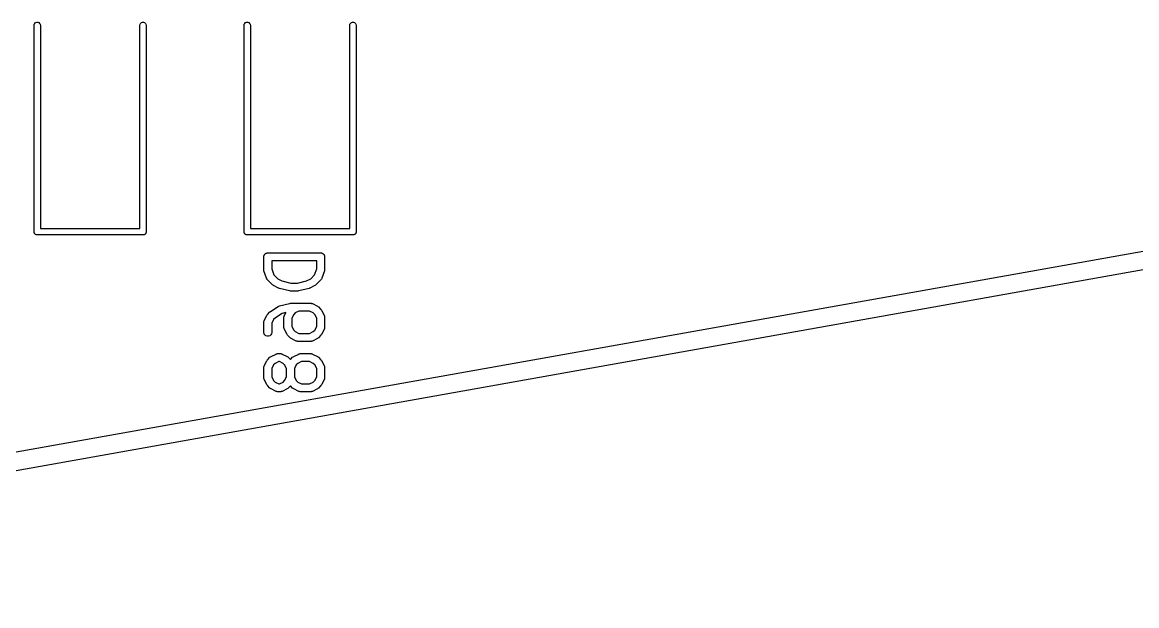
# Model space of a CAD drawing. Extents: x 48 to 353, y -143 to -50.
# Drawn here: x 198.74 to 219.81, y -142.67 to -131.64 of the extents above; entities that cross this region are included whole.
import ezdxf

# ---------------------------------------------------------------- set-up
doc = ezdxf.new("R2010")
doc.units = 0
doc.header["$MEASUREMENT"] = 0
doc.layers.add('BLACK', color=7, linetype='CONTINUOUS')

msp = doc.modelspace()

# ---------------------------------------------------------------- linework, layer by layer
at = {"layer": 'Black'}
for p, q in [((198.969, -131.679), (198.979, -131.661)), ((198.979, -131.661), (198.995, -131.648)), ((198.995, -131.648), (199.015, -131.641)), ((199.015, -131.641), (199.035, -131.641)), ((199.035, -131.641), (199.055, -131.648)), ((199.055, -131.648), (199.071, -131.661)), ((199.071, -131.661), (199.081, -131.679)), ((200.969, -131.679), (200.979, -131.661)), ((200.979, -131.661), (200.995, -131.648)), ((200.995, -131.648), (201.015, -131.641)), ((201.015, -131.641), (201.035, -131.641)), ((201.035, -131.641), (201.055, -131.648)), ((201.055, -131.648), (201.071, -131.661)), ((201.071, -131.661), (201.081, -131.679)), ((202.937, -131.679), (202.948, -131.661)), ((202.948, -131.661), (202.964, -131.648)), ((202.964, -131.648), (202.983, -131.641)), ((202.983, -131.641), (203.004, -131.641)), ((203.004, -131.641), (203.024, -131.648)), ((203.024, -131.648), (203.04, -131.661)), ((203.04, -131.661), (203.05, -131.679)), ((204.937, -131.679), (204.948, -131.661)), ((204.948, -131.661), (204.964, -131.648)), ((204.964, -131.648), (204.983, -131.641)), ((204.983, -131.641), (205.004, -131.641)), ((205.004, -131.641), (205.024, -131.648)), ((205.024, -131.648), (205.04, -131.661)), ((205.04, -131.661), (205.05, -131.679)), ((198.965, -131.7), (198.969, -131.679)), ((198.965, -135.6), (198.965, -131.7)), ((199.081, -131.679), (199.085, -131.7)), ((199.085, -131.7), (199.085, -135.54)), ((200.965, -131.7), (200.969, -131.679)), ((200.965, -135.54), (200.965, -131.7)), ((201.081, -131.679), (201.085, -131.7)), ((201.085, -131.7), (201.085, -135.6)), ((202.934, -131.7), (202.937, -131.679)), ((202.934, -135.6), (202.934, -131.7)), ((203.05, -131.679), (203.054, -131.7)), ((203.054, -131.7), (203.054, -135.54)), ((204.934, -131.7), (204.937, -131.679)), ((204.934, -135.54), (204.934, -131.7)), ((205.05, -131.679), (205.054, -131.7)), ((205.054, -131.7), (205.054, -135.6)), ((184.246, -142.322), (234.521, -133.362)), ((235.577, -133.529), (184.308, -142.666)), ((198.966, -135.605), (198.965, -135.6)), ((198.966, -135.61), (198.966, -135.605)), ((198.968, -135.615), (198.966, -135.61)), ((198.969, -135.621), (198.968, -135.615)), ((198.971, -135.625), (198.969, -135.621)), ((198.973, -135.63), (198.971, -135.625)), ((198.976, -135.634), (198.973, -135.63)), ((198.979, -135.639), (198.976, -135.634)), ((198.983, -135.642), (198.979, -135.639)), ((198.986, -135.646), (198.983, -135.642)), ((198.991, -135.649), (198.986, -135.646)), ((198.995, -135.652), (198.991, -135.649)), ((199, -135.654), (198.995, -135.652)), ((199.004, -135.656), (199, -135.654)), ((199.01, -135.657), (199.004, -135.656)), ((199.015, -135.659), (199.01, -135.657)), ((199.02, -135.659), (199.015, -135.659)), ((199.025, -135.66), (199.02, -135.659)), ((201.025, -135.66), (199.025, -135.66)), ((199.085, -135.54), (200.965, -135.54)), ((201.03, -135.659), (201.025, -135.66)), ((201.035, -135.659), (201.03, -135.659)), ((201.04, -135.657), (201.035, -135.659)), ((201.046, -135.656), (201.04, -135.657)), ((201.05, -135.654), (201.046, -135.656)), ((201.055, -135.652), (201.05, -135.654)), ((201.059, -135.649), (201.055, -135.652)), ((201.064, -135.646), (201.059, -135.649)), ((201.067, -135.642), (201.064, -135.646)), ((201.071, -135.639), (201.067, -135.642)), ((201.074, -135.634), (201.071, -135.639)), ((201.077, -135.63), (201.074, -135.634)), ((201.079, -135.625), (201.077, -135.63)), ((201.081, -135.621), (201.079, -135.625)), ((201.082, -135.615), (201.081, -135.621)), ((201.084, -135.61), (201.082, -135.615)), ((201.085, -135.6), (201.084, -135.605)), ((201.084, -135.605), (201.084, -135.61)), ((202.935, -135.605), (202.934, -135.6)), ((202.935, -135.61), (202.935, -135.605)), ((202.936, -135.615), (202.935, -135.61)), ((202.937, -135.621), (202.936, -135.615)), ((202.94, -135.625), (202.937, -135.621)), ((202.942, -135.63), (202.94, -135.625)), ((202.945, -135.634), (202.942, -135.63)), ((202.948, -135.639), (202.945, -135.634)), ((202.952, -135.642), (202.948, -135.639)), ((202.955, -135.646), (202.952, -135.642)), ((202.96, -135.649), (202.955, -135.646)), ((202.964, -135.652), (202.96, -135.649)), ((202.969, -135.654), (202.964, -135.652)), ((202.973, -135.656), (202.969, -135.654)), ((202.978, -135.657), (202.973, -135.656)), ((202.983, -135.659), (202.978, -135.657)), ((202.989, -135.659), (202.983, -135.659)), ((202.994, -135.66), (202.989, -135.659)), ((204.994, -135.66), (202.994, -135.66)), ((203.054, -135.54), (204.934, -135.54)), ((204.999, -135.659), (204.994, -135.66)), ((205.004, -135.659), (204.999, -135.659)), ((205.009, -135.657), (205.004, -135.659)), ((205.014, -135.656), (205.009, -135.657)), ((205.019, -135.654), (205.014, -135.656)), ((205.024, -135.652), (205.019, -135.654)), ((205.028, -135.649), (205.024, -135.652)), ((205.032, -135.646), (205.028, -135.649)), ((205.036, -135.642), (205.032, -135.646)), ((205.04, -135.639), (205.036, -135.642)), ((205.042, -135.634), (205.04, -135.639)), ((205.046, -135.63), (205.042, -135.634)), ((205.048, -135.625), (205.046, -135.63)), ((205.05, -135.621), (205.048, -135.625)), ((205.051, -135.615), (205.05, -135.621)), ((205.053, -135.61), (205.051, -135.615)), ((205.054, -135.6), (205.053, -135.605)), ((205.053, -135.605), (205.053, -135.61)), ((203.308, -136.073), (203.309, -136.066)), ((203.308, -136.311), (203.308, -136.073)), ((203.309, -136.06), (203.311, -136.054)), ((203.309, -136.066), (203.309, -136.06)), ((203.311, -136.054), (203.312, -136.047)), ((203.312, -136.047), (203.315, -136.041)), ((203.315, -136.041), (203.318, -136.035)), ((203.318, -136.035), (203.322, -136.03)), ((203.322, -136.03), (203.325, -136.025)), ((203.325, -136.025), (203.33, -136.02)), ((203.33, -136.02), (203.334, -136.015)), ((203.334, -136.015), (203.34, -136.012)), ((203.34, -136.012), (203.345, -136.008)), ((203.345, -136.008), (203.351, -136.006)), ((203.351, -136.006), (203.357, -136.002)), ((203.357, -136.002), (203.363, -136.001)), ((203.363, -136.001), (203.37, -135.999)), ((203.37, -135.999), (203.376, -135.999)), ((203.376, -135.999), (203.383, -135.998)), ((203.383, -135.998), (204.383, -135.998)), ((204.383, -135.998), (204.389, -135.999)), ((204.389, -135.999), (204.396, -135.999)), ((204.396, -135.999), (204.402, -136.001)), ((204.402, -136.001), (204.408, -136.002)), ((204.408, -136.002), (204.414, -136.006)), ((204.414, -136.006), (204.42, -136.008)), ((204.42, -136.008), (204.425, -136.012)), ((204.425, -136.012), (204.431, -136.015)), ((204.431, -136.015), (204.435, -136.02)), ((204.435, -136.02), (204.44, -136.025)), ((204.44, -136.025), (204.443, -136.03)), ((204.443, -136.03), (204.448, -136.035)), ((204.448, -136.035), (204.45, -136.041)), ((204.45, -136.041), (204.453, -136.047)), ((204.453, -136.047), (204.454, -136.054)), ((204.454, -136.054), (204.456, -136.06)), ((204.456, -136.06), (204.456, -136.066)), ((204.456, -136.066), (204.458, -136.073)), ((204.458, -136.073), (204.458, -136.311)), ((203.458, -136.148), (203.458, -136.299)), ((204.308, -136.148), (203.458, -136.148)), ((204.308, -136.299), (204.308, -136.148)), ((203.31, -136.323), (203.308, -136.311)), ((203.311, -136.335), (203.31, -136.323)), ((203.359, -136.477), (203.311, -136.335)), ((203.361, -136.481), (203.359, -136.477)), ((203.362, -136.485), (203.361, -136.481)), ((203.367, -136.493), (203.362, -136.485)), ((203.372, -136.5), (203.367, -136.493)), ((203.375, -136.503), (203.372, -136.5)), ((203.377, -136.507), (203.375, -136.503)), ((203.472, -136.602), (203.377, -136.507)), ((203.458, -136.299), (203.496, -136.413)), ((203.496, -136.413), (203.57, -136.487)), ((203.57, -136.487), (203.647, -136.526)), ((204.118, -136.526), (204.195, -136.487)), ((204.195, -136.487), (204.269, -136.413)), ((204.269, -136.413), (204.308, -136.299)), ((204.388, -136.507), (204.293, -136.602)), ((204.391, -136.503), (204.388, -136.507)), ((204.394, -136.5), (204.391, -136.503)), ((204.398, -136.493), (204.394, -136.5)), ((204.403, -136.485), (204.398, -136.493)), ((204.404, -136.481), (204.403, -136.485)), ((204.406, -136.477), (204.404, -136.481)), ((204.454, -136.335), (204.406, -136.477)), ((204.456, -136.323), (204.454, -136.335)), ((204.458, -136.311), (204.456, -136.323)), ((203.482, -136.609), (203.472, -136.602)), ((203.492, -136.616), (203.482, -136.609)), ((203.587, -136.664), (203.492, -136.616)), ((203.595, -136.666), (203.587, -136.664)), ((203.603, -136.669), (203.595, -136.666)), ((203.793, -136.717), (203.603, -136.669)), ((203.647, -136.526), (203.82, -136.569)), ((203.802, -136.718), (203.793, -136.717)), ((203.811, -136.719), (203.802, -136.718)), ((203.82, -136.569), (203.945, -136.569)), ((203.945, -136.569), (204.118, -136.526)), ((203.963, -136.718), (203.954, -136.719)), ((203.972, -136.717), (203.963, -136.718)), ((204.163, -136.669), (203.972, -136.717)), ((204.17, -136.666), (204.163, -136.669)), ((204.178, -136.664), (204.17, -136.666)), ((204.273, -136.616), (204.178, -136.664)), ((204.283, -136.609), (204.273, -136.616)), ((204.293, -136.602), (204.283, -136.609)), ((203.954, -136.719), (203.811, -136.719)), ((203.377, -137.163), (203.425, -137.115)), ((203.425, -137.115), (203.431, -137.111)), ((203.431, -137.111), (203.436, -137.106)), ((203.436, -137.106), (203.579, -137.01)), ((203.579, -137.01), (203.591, -137.005)), ((203.591, -137.005), (203.603, -137)), ((203.603, -137), (203.793, -136.952)), ((203.726, -137.124), (203.652, -137.142)), ((203.697, -137.182), (203.726, -137.124)), ((203.793, -136.952), (203.802, -136.952)), ((203.802, -136.952), (203.811, -136.95)), ((203.811, -136.95), (204.192, -136.95)), ((203.903, -137.134), (203.873, -137.165)), ((203.972, -137.1), (203.903, -137.134)), ((204.174, -137.1), (203.972, -137.1)), ((204.243, -137.134), (204.174, -137.1)), ((204.192, -136.95), (204.196, -136.951)), ((204.196, -136.951), (204.201, -136.951)), ((204.201, -136.951), (204.209, -136.953)), ((204.209, -136.953), (204.218, -136.955)), ((204.218, -136.955), (204.222, -136.957)), ((204.222, -136.957), (204.226, -136.958)), ((204.226, -136.958), (204.321, -137.006)), ((204.273, -137.165), (204.243, -137.134)), ((204.321, -137.006), (204.331, -137.013)), ((204.331, -137.013), (204.34, -137.02)), ((204.34, -137.02), (204.388, -137.067)), ((204.388, -137.067), (204.395, -137.077)), ((204.395, -137.077), (204.402, -137.087)), ((204.402, -137.087), (204.45, -137.182)), ((203.308, -137.302), (203.311, -137.294)), ((203.308, -137.307), (203.308, -137.302)), ((203.308, -137.311), (203.308, -137.307)), ((203.308, -137.501), (203.308, -137.311)), ((203.311, -137.294), (203.312, -137.285)), ((203.312, -137.285), (203.314, -137.281)), ((203.314, -137.281), (203.316, -137.277)), ((203.316, -137.277), (203.363, -137.182)), ((203.363, -137.182), (203.37, -137.172)), ((203.37, -137.172), (203.377, -137.163)), ((203.492, -137.26), (203.458, -137.329)), ((203.458, -137.329), (203.458, -137.501)), ((203.526, -137.226), (203.492, -137.26)), ((203.652, -137.142), (203.526, -137.226)), ((203.689, -137.207), (203.692, -137.199)), ((203.689, -137.211), (203.689, -137.207)), ((203.689, -137.216), (203.689, -137.211)), ((203.689, -137.406), (203.689, -137.216)), ((203.692, -137.199), (203.693, -137.19)), ((203.693, -137.19), (203.695, -137.186)), ((203.695, -137.186), (203.697, -137.182)), ((203.873, -137.165), (203.839, -137.233)), ((203.839, -137.233), (203.839, -137.388)), ((204.308, -137.233), (204.273, -137.165)), ((204.308, -137.388), (204.308, -137.233)), ((204.45, -137.182), (204.451, -137.186)), ((204.451, -137.186), (204.453, -137.19)), ((204.453, -137.19), (204.455, -137.199)), ((204.455, -137.199), (204.457, -137.207)), ((204.457, -137.207), (204.457, -137.211)), ((204.457, -137.211), (204.458, -137.216)), ((204.458, -137.216), (204.458, -137.406)), ((203.312, -137.527), (203.308, -137.501)), ((203.325, -137.549), (203.312, -137.527)), ((203.345, -137.566), (203.325, -137.549)), ((203.44, -137.549), (203.42, -137.566)), ((203.453, -137.527), (203.44, -137.549)), ((203.458, -137.501), (203.453, -137.527)), ((203.689, -137.41), (203.689, -137.406)), ((203.689, -137.415), (203.689, -137.41)), ((203.692, -137.423), (203.689, -137.415)), ((203.693, -137.432), (203.692, -137.423)), ((203.695, -137.435), (203.693, -137.432)), ((203.697, -137.44), (203.695, -137.435)), ((203.744, -137.535), (203.697, -137.44)), ((203.751, -137.544), (203.744, -137.535)), ((203.758, -137.554), (203.751, -137.544)), ((203.806, -137.602), (203.758, -137.554)), ((203.839, -137.388), (203.873, -137.457)), ((203.873, -137.457), (203.903, -137.487)), ((203.903, -137.487), (203.972, -137.522)), ((203.972, -137.522), (204.174, -137.522)), ((204.174, -137.522), (204.243, -137.487)), ((204.243, -137.487), (204.273, -137.457)), ((204.273, -137.457), (204.308, -137.388)), ((204.388, -137.554), (204.34, -137.602)), ((204.395, -137.544), (204.388, -137.554)), ((204.402, -137.535), (204.395, -137.544)), ((204.45, -137.44), (204.402, -137.535)), ((204.451, -137.435), (204.45, -137.44)), ((204.453, -137.432), (204.451, -137.435)), ((204.455, -137.423), (204.453, -137.432)), ((204.457, -137.415), (204.455, -137.423)), ((204.458, -137.406), (204.457, -137.41)), ((204.457, -137.41), (204.457, -137.415)), ((203.37, -137.575), (203.345, -137.566)), ((203.396, -137.575), (203.37, -137.575)), ((203.42, -137.566), (203.396, -137.575)), ((203.816, -137.609), (203.806, -137.602)), ((203.825, -137.616), (203.816, -137.609)), ((203.921, -137.664), (203.825, -137.616)), ((203.925, -137.665), (203.921, -137.664)), ((203.928, -137.667), (203.925, -137.665)), ((203.937, -137.669), (203.928, -137.667)), ((203.945, -137.671), (203.937, -137.669)), ((203.95, -137.671), (203.945, -137.671)), ((203.954, -137.672), (203.95, -137.671)), ((204.192, -137.672), (203.954, -137.672)), ((204.196, -137.671), (204.192, -137.672)), ((204.201, -137.671), (204.196, -137.671)), ((204.209, -137.669), (204.201, -137.671)), ((204.218, -137.667), (204.209, -137.669)), ((204.222, -137.665), (204.218, -137.667)), ((204.226, -137.664), (204.222, -137.665)), ((204.321, -137.616), (204.226, -137.664)), ((204.331, -137.609), (204.321, -137.616)), ((204.34, -137.602), (204.331, -137.609)), ((203.377, -138.02), (203.425, -137.972)), ((203.425, -137.972), (203.435, -137.965)), ((203.435, -137.965), (203.444, -137.958)), ((203.444, -137.958), (203.54, -137.91)), ((203.54, -137.91), (203.544, -137.909)), ((203.544, -137.909), (203.547, -137.907)), ((203.547, -137.907), (203.556, -137.905)), ((203.556, -137.905), (203.565, -137.903)), ((203.565, -137.903), (203.569, -137.903)), ((203.569, -137.903), (203.573, -137.902)), ((203.573, -137.902), (203.621, -137.902)), ((203.621, -137.902), (203.625, -137.903)), ((203.625, -137.903), (203.629, -137.903)), ((203.629, -137.903), (203.638, -137.905)), ((203.638, -137.905), (203.646, -137.907)), ((203.646, -137.907), (203.65, -137.909)), ((203.65, -137.909), (203.654, -137.91)), ((203.654, -137.91), (203.75, -137.958)), ((203.75, -137.958), (203.759, -137.965)), ((203.759, -137.965), (203.769, -137.972)), ((203.769, -137.972), (203.811, -138.014)), ((203.811, -138.014), (203.853, -137.972)), ((203.853, -137.972), (203.863, -137.965)), ((203.863, -137.965), (203.873, -137.958)), ((203.873, -137.958), (203.968, -137.91)), ((203.968, -137.91), (203.972, -137.909)), ((203.972, -137.909), (203.976, -137.907)), ((203.976, -137.907), (203.985, -137.905)), ((203.985, -137.905), (203.993, -137.903)), ((203.993, -137.903), (203.997, -137.903)), ((203.997, -137.903), (204.002, -137.902)), ((204.002, -137.902), (204.192, -137.902)), ((204.192, -137.902), (204.196, -137.903)), ((204.196, -137.903), (204.201, -137.903)), ((204.201, -137.903), (204.209, -137.905)), ((204.209, -137.905), (204.218, -137.907)), ((204.218, -137.907), (204.222, -137.909)), ((204.222, -137.909), (204.226, -137.91)), ((204.226, -137.91), (204.321, -137.958)), ((204.321, -137.958), (204.331, -137.965)), ((204.331, -137.965), (204.34, -137.972)), ((204.34, -137.972), (204.388, -138.02)), ((203.308, -138.159), (203.311, -138.151)), ((203.308, -138.164), (203.308, -138.159)), ((203.308, -138.168), (203.308, -138.164)), ((203.308, -138.358), (203.308, -138.168)), ((203.311, -138.151), (203.312, -138.142)), ((203.312, -138.142), (203.314, -138.139)), ((203.314, -138.139), (203.316, -138.134)), ((203.316, -138.134), (203.363, -138.039)), ((203.363, -138.039), (203.37, -138.03)), ((203.37, -138.03), (203.377, -138.02)), ((203.492, -138.117), (203.458, -138.186)), ((203.458, -138.186), (203.458, -138.341)), ((203.522, -138.087), (203.492, -138.117)), ((203.591, -138.052), (203.522, -138.087)), ((203.603, -138.052), (203.591, -138.052)), ((203.672, -138.087), (203.603, -138.052)), ((203.702, -138.117), (203.672, -138.087)), ((203.736, -138.186), (203.702, -138.117)), ((203.736, -138.341), (203.736, -138.186)), ((203.92, -138.117), (203.886, -138.186)), ((203.886, -138.186), (203.886, -138.341)), ((203.951, -138.087), (203.92, -138.117)), ((204.019, -138.052), (203.951, -138.087)), ((204.174, -138.052), (204.019, -138.052)), ((204.243, -138.087), (204.174, -138.052)), ((204.273, -138.117), (204.243, -138.087)), ((204.308, -138.186), (204.273, -138.117)), ((204.308, -138.341), (204.308, -138.186)), ((204.388, -138.02), (204.395, -138.03)), ((204.395, -138.03), (204.402, -138.039)), ((204.402, -138.039), (204.45, -138.134)), ((204.45, -138.134), (204.451, -138.139)), ((204.451, -138.139), (204.453, -138.142)), ((204.453, -138.142), (204.455, -138.151)), ((204.455, -138.151), (204.457, -138.159)), ((204.457, -138.159), (204.457, -138.164)), ((204.457, -138.164), (204.458, -138.168)), ((204.458, -138.168), (204.458, -138.358)), ((203.308, -138.363), (203.308, -138.358)), ((203.308, -138.367), (203.308, -138.363)), ((203.311, -138.375), (203.308, -138.367)), ((203.312, -138.384), (203.311, -138.375)), ((203.314, -138.388), (203.312, -138.384)), ((203.316, -138.392), (203.314, -138.388)), ((203.363, -138.487), (203.316, -138.392)), ((203.458, -138.341), (203.492, -138.409)), ((203.702, -138.409), (203.736, -138.341)), ((203.886, -138.341), (203.92, -138.409)), ((204.273, -138.409), (204.308, -138.341)), ((204.45, -138.392), (204.402, -138.487)), ((204.451, -138.388), (204.45, -138.392)), ((204.453, -138.384), (204.451, -138.388)), ((204.455, -138.375), (204.453, -138.384)), ((204.457, -138.367), (204.455, -138.375)), ((204.458, -138.358), (204.457, -138.363)), ((204.457, -138.363), (204.457, -138.367)), ((203.37, -138.497), (203.363, -138.487)), ((203.377, -138.507), (203.37, -138.497)), ((203.425, -138.554), (203.377, -138.507)), ((203.435, -138.561), (203.425, -138.554)), ((203.444, -138.568), (203.435, -138.561)), ((203.54, -138.616), (203.444, -138.568)), ((203.492, -138.409), (203.522, -138.44)), ((203.522, -138.44), (203.591, -138.474)), ((203.591, -138.474), (203.603, -138.474)), ((203.603, -138.474), (203.672, -138.44)), ((203.75, -138.568), (203.654, -138.616)), ((203.672, -138.44), (203.702, -138.409)), ((203.759, -138.561), (203.75, -138.568)), ((203.769, -138.554), (203.759, -138.561)), ((203.811, -138.512), (203.769, -138.554)), ((203.853, -138.554), (203.811, -138.512)), ((203.863, -138.561), (203.853, -138.554)), ((203.873, -138.568), (203.863, -138.561)), ((203.968, -138.616), (203.873, -138.568)), ((203.92, -138.409), (203.951, -138.44)), ((203.951, -138.44), (204.019, -138.474)), ((204.019, -138.474), (204.174, -138.474)), ((204.174, -138.474), (204.243, -138.44)), ((204.321, -138.568), (204.226, -138.616)), ((204.243, -138.44), (204.273, -138.409)), ((204.331, -138.561), (204.321, -138.568)), ((204.34, -138.554), (204.331, -138.561)), ((204.388, -138.507), (204.34, -138.554)), ((204.395, -138.497), (204.388, -138.507)), ((204.402, -138.487), (204.395, -138.497)), ((203.544, -138.617), (203.54, -138.616)), ((203.547, -138.619), (203.544, -138.617)), ((203.556, -138.621), (203.547, -138.619)), ((203.565, -138.623), (203.556, -138.621)), ((203.569, -138.623), (203.565, -138.623)), ((203.573, -138.624), (203.569, -138.623)), ((203.621, -138.624), (203.573, -138.624)), ((203.625, -138.623), (203.621, -138.624)), ((203.629, -138.623), (203.625, -138.623)), ((203.638, -138.621), (203.629, -138.623)), ((203.646, -138.619), (203.638, -138.621)), ((203.65, -138.617), (203.646, -138.619)), ((203.654, -138.616), (203.65, -138.617)), ((203.972, -138.617), (203.968, -138.616)), ((203.976, -138.619), (203.972, -138.617)), ((203.985, -138.621), (203.976, -138.619)), ((203.993, -138.623), (203.985, -138.621)), ((203.997, -138.623), (203.993, -138.623)), ((204.002, -138.624), (203.997, -138.623)), ((204.192, -138.624), (204.002, -138.624)), ((204.196, -138.623), (204.192, -138.624)), ((204.201, -138.623), (204.196, -138.623)), ((204.209, -138.621), (204.201, -138.623)), ((204.218, -138.619), (204.209, -138.621)), ((204.222, -138.617), (204.218, -138.619)), ((204.226, -138.616), (204.222, -138.617))]:
    msp.add_line(p, q, dxfattribs=at)

doc.saveas('drawing.dxf')
